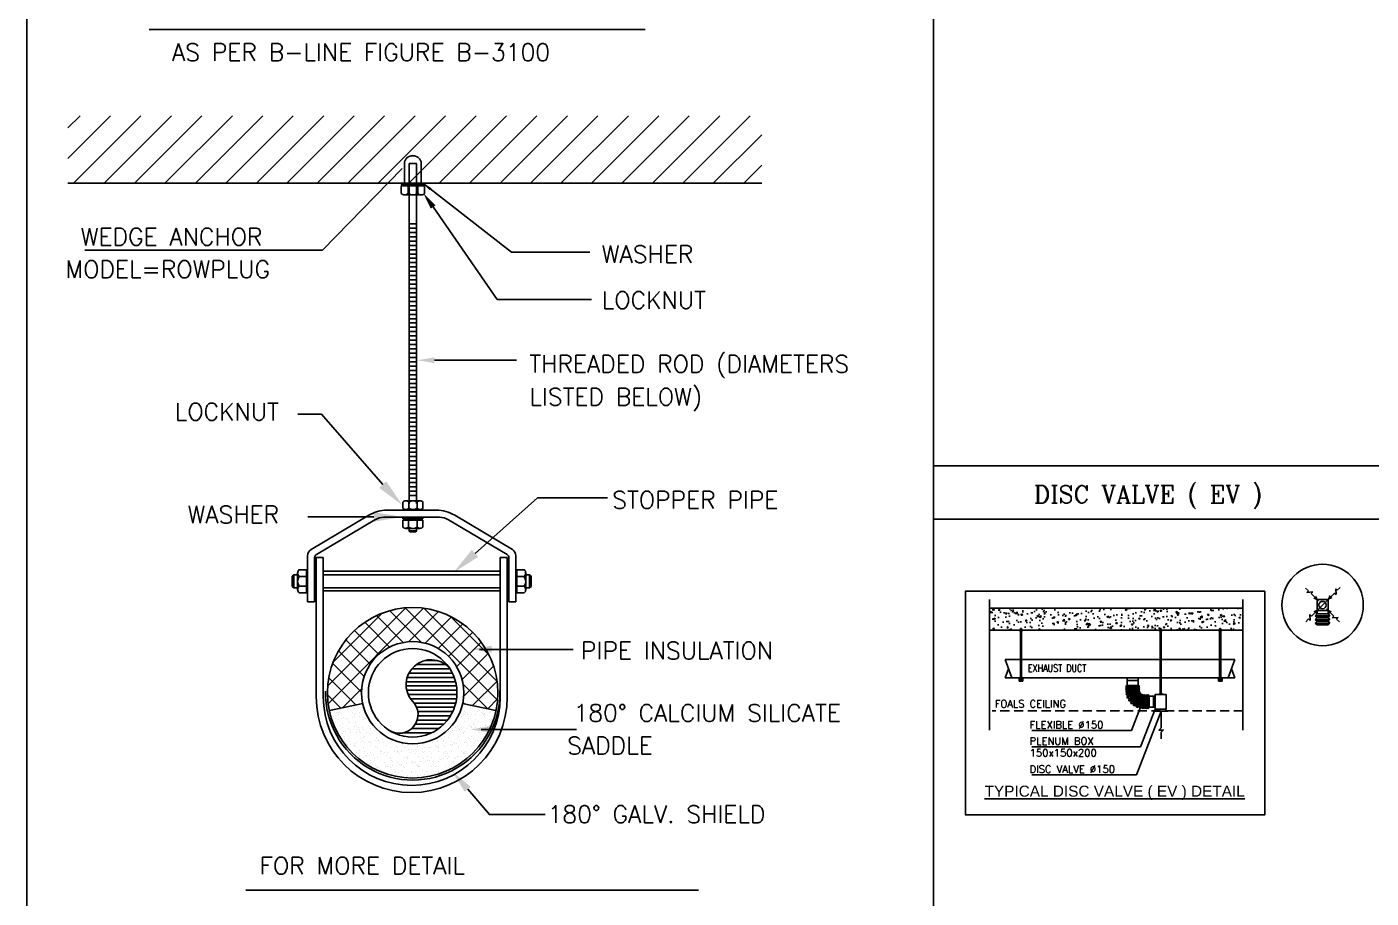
# Model space of a CAD drawing. Extents: x 462150 to 593348, y 35809 to 85242.
# Drawn here: x 493900 to 512247, y 53715 to 65598 of the extents above; entities that cross this region are included whole.
import ezdxf

# ---------------------------------------------------------------- set-up
doc = ezdxf.new("R2010")
doc.units = 0
doc.header["$LTSCALE"] = 500
doc.header["$MEASUREMENT"] = 0
doc.linetypes.add('HIDDEN', pattern=[0.375, 0.25, -0.125])
for name, color, linetype in [('1', 7, 'Continuous'), ('A-CEIL-FIXT', 7, 'Continuous'), ('AC-CHW-L', 7, 'Continuous'), ('AC-EDUCT', 3, 'Continuous'), ('AC-HOCK-UP', 9, 'Continuous'), ('AC-SEC', 7, 'Continuous'), ('AC-SECTION', 7, 'Continuous'), ('AC-TEXT', 7, 'Continuous'), ('AC-TEXT-L', 1, 'Continuous'), ('KHALED', 2, 'Continuous'), ('L', 7, 'Continuous'), ('M-DIFF', 2, 'Continuous'), ('MH-FLX', 2, 'Continuous'), ('MH-RARR', 2, 'Continuous'), ('MH-SUPORT', 1, 'Continuous'), ('MLEROY80', 2, 'Continuous'), ('MNUTS', 2, 'Continuous'), ('PIP', 7, 'Continuous'), ('PL-W-TEXT', 7, 'Continuous'), ('Text', 50, 'Continuous')]:
    doc.layers.add(name, color=color, linetype=linetype)
doc.styles.add('ARIAL', font='arial.ttf', dxfattribs={"width": 0.8})
doc.styles.add('FF-LOOP', font='romanc.shx', dxfattribs={"height": 2})
doc.styles.add('ROMANC', font='romans.shx', dxfattribs={"width": 0.65, "height": 200})
doc.styles.add('ROMANS', font='romans.shx', dxfattribs={"width": 0.8, "height": 100})

# ---------------------------------------------------------------- blocks, each defined once
blk = doc.blocks.new('M-arr07')
at = {"layer": 'MH-RARR'}
blk.add_lwpolyline([(0, 0), (-2, 0), (-3.5, 0), (-4, 0.5), (-4, -0.5), (-4.5, 0), (-6, 0)], dxfattribs=at)
blk = doc.blocks.new('NUT')
at = {"layer": 'MNUTS'}
for p, q in [((-270, 0), (270, 0)), ((270, 0), (270, -194)), ((-270, 0), (-270, -194)), ((-225, -220), (-270, -194)), ((-225, -220), (225, -220)), ((-135, 0), (-135, -194)), ((135, 0), (135, -194)), ((225, -220), (270, -194))]:
    blk.add_line(p, q, dxfattribs=at)
for centre, radius, start, end in [((-202, -107), 110, 236.18895, 307.43304), ((0, 209), 425, 251.46077, 288.51142), ((202, -107), 110, 232.56696, 303.81105)]:
    blk.add_arc(centre, radius, start, end, dxfattribs=at)
blk = doc.blocks.new('EV1-D')
at = {"layer": 'M-DIFF', "linetype": 'ByBlock', "ltscale": 0.6}
for p, q in [((-31, 221), (30, 274)), ((0, 221), (-31, 221)), ((0, 328), (0, 274)), ((30, 274), (0, 274)), ((0, 221), (0, 78)), ((-338, 0), (-284, 0)), ((-284, 30), (-284, 0)), ((-231, -31), (-284, 30)), ((-231, 0), (-88, 0)), ((215, 0), (73, 0)), ((215, 31), (269, -30)), ((215, 0), (215, 31)), ((269, -30), (269, 0)), ((323, 0), (269, 0)), ((-231, 0), (-231, -31)), ((0, -218), (0, -76)), ((31, -218), (-30, -272)), ((-30, -272), (0, -272)), ((0, -218), (31, -218)), ((0, -326), (0, -272))]:
    blk.add_line(p, q, dxfattribs=at)
for points in [[(-88, 0, 0, 60, 0), (-163, 0, 60, 60, 0)], [(0, 78, 0, 60, 0), (0, 153, 60, 60, 0)], [(73, 0, 0, 60, 0), (148, 0, 60, 60, 0)], [(0, -76, 0, 60, 0), (0, -151, 60, 60, 0)]]:
    blk.add_lwpolyline(points, format="xyseb", dxfattribs=at)
blk.add_circle((0, 0), 50, dxfattribs=at)

msp = doc.modelspace()

# ---------------------------------------------------------------- hatches: boundary and pattern name
at = {"layer": 'AC-SEC'}
h = msp.add_hatch(dxfattribs=at)
h.set_pattern_fill('AR-CONC', color=256, scale=30, style=0)
h.set_pattern_definition([(50, (611246.98, 91787.38), (215.17805, -18.82564), [22.5, -247.5]), (355, (611246.98, 91787.38), (-41.6254, 225.65764), [18, -198]), (100.4514, (611264.9, 91785.82), (173.5528, 206.83186), [19.12206, -210.34263]), (46.1842, (611246.98, 91847.38), (320.1723, -49.6557), [33.75, -371.25]), (96.6356, (611273.66, 91843.25), (280.3988, 292.2354), [28.6831, -315.5139]), (351.1842, (611246.98, 91847.4), (280.3986, 292.2356), [27, -297]), (21, (611276.98, 91832.38), (179.07212, -120.78567), [22.5, -247.5]), (326, (611276.98, 91832.38), (72.9946, 217.545), [18, -198]), (71.4514, (611291.9, 91822.32), (252.0668, 96.75915), [19.12206, -210.34263]), (37.5, (611246.98, 91787.384), (3.647957, 99.868156), [0, -195.6, 0, -201, 0, -198.75]), (7.5, (611246.98, 91787.38), (78.92086, 118.32351), [0, -114.6, 0, -191.1, 0, -75.75]), (327.5, (611180.08, 91787.384), (160.14673, -6.76646), [0, -75, 0, -234, 0, -310.5]), (317.5, (611150.08, 91787.38), (174.95585, 30.0315), [0, -97.5, 0, -155.4, 0, -220.5])])
h.paths.add_polyline_path([(510498.3, 57668.2), (507036.7, 57668.2), (507036.7, 57368.2), (507461.3, 57368.2), (507461.3, 57386.2, -1), (507476.3, 57386.2), (507476.3, 57368.2), (507483.8, 57368.2), (510179.7, 57368.2), (510179.7, 57386.2, -1), (510194.7, 57386.2), (510194.7, 57368.2), (510202.2, 57368.2), (510498.3, 57368.2)])

# ---------------------------------------------------------------- linework, layer by layer
for p, q in [((494459.8, 64220.4), (494625.4, 64386)), ((494459.8, 63804.7), (495041.1, 64386)), ((494537.2, 63466.3), (495456.9, 64386)), ((494953, 63466.3), (495872.7, 64386)), ((495368.8, 63466.3), (496288.5, 64386)), ((495784.5, 63466.3), (496704.3, 64386)), ((496200.3, 63466.3), (497120, 64386)), ((496616.1, 63466.3), (497535.8, 64386)), ((497031.9, 63466.3), (497951.6, 64386)), ((497447.7, 63466.3), (498367.4, 64386)), ((497863.4, 63466.3), (498783.1, 64386)), ((498279.2, 63466.3), (499198.9, 64386)), ((498695, 63466.3), (499614.7, 64386)), ((499110.8, 63466.3), (500030.5, 64386)), ((499526.5, 63466.3), (500446.3, 64386)), ((499942.3, 63466.3), (500862, 64386)), ((500358.1, 63466.3), (501277.8, 64386)), ((500773.9, 63466.3), (501693.6, 64386)), ((501189.7, 63466.3), (502109.4, 64386)), ((501605.4, 63466.3), (502525.2, 64386)), ((502021.2, 63466.3), (502940.9, 64386)), ((502437, 63466.3), (503356.7, 64386)), ((502852.8, 63466.3), (503772.5, 64386)), ((503268.6, 63466.3), (503930, 64127.7)), ((503684.3, 63466.3), (503930, 63711.9)), ((499116.5, 62912), (499219.8, 62912)), ((499116.5, 62853.2), (499219.8, 62853.2)), ((499116.5, 62794.4), (499219.8, 62794.4)), ((499116.5, 62735.6), (499219.8, 62735.6)), ((499116.5, 62676.8), (499219.8, 62676.8)), ((499116.5, 62618), (499219.8, 62618)), ((499116.5, 62559.2), (499219.8, 62559.2)), ((499116.5, 62500.4), (499219.8, 62500.4)), ((499116.5, 62441.6), (499219.8, 62441.6)), ((499116.5, 62382.8), (499219.8, 62382.8)), ((499116.5, 62324), (499219.8, 62324)), ((499116.5, 62265.2), (499219.8, 62265.2)), ((499116.5, 62206.4), (499219.8, 62206.4)), ((499116.5, 62147.6), (499219.8, 62147.6)), ((499116.5, 62088.8), (499219.8, 62088.8)), ((499116.5, 62030), (499219.8, 62030)), ((499116.5, 61971.2), (499219.8, 61971.2)), ((499116.5, 61912.4), (499219.8, 61912.4)), ((499116.5, 61853.6), (499219.8, 61853.6)), ((499116.5, 61794.8), (499219.8, 61794.8)), ((499116.5, 61736), (499219.8, 61736)), ((499116.5, 61677.2), (499219.8, 61677.2)), ((499116.5, 61618.4), (499219.8, 61618.4)), ((499116.5, 61559.6), (499219.8, 61559.6)), ((499116.5, 61500.8), (499219.8, 61500.8)), ((499116.5, 61442), (499219.8, 61442)), ((499116.5, 61383.2), (499219.8, 61383.2)), ((499116.5, 61324.4), (499219.8, 61324.4)), ((499116.5, 61265.6), (499219.8, 61265.6)), ((499116.5, 61206.8), (499219.8, 61206.8)), ((499116.5, 61148), (499219.8, 61148)), ((499116.5, 61089.2), (499219.8, 61089.2)), ((499116.5, 61030.4), (499219.8, 61030.4)), ((499116.5, 60971.6), (499219.8, 60971.6)), ((499116.5, 60912.8), (499219.8, 60912.8)), ((499116.5, 60854), (499219.8, 60854)), ((499116.5, 60795.2), (499219.8, 60795.2)), ((499116.5, 60736.4), (499219.8, 60736.4)), ((499116.5, 60677.6), (499219.8, 60677.6)), ((499116.5, 60618.8), (499219.8, 60618.8)), ((499116.5, 60560), (499219.8, 60560)), ((499116.5, 60501.2), (499219.8, 60501.2)), ((499116.5, 60442.4), (499219.8, 60442.4)), ((499116.5, 60383.6), (499219.8, 60383.6)), ((499116.5, 60324.8), (499219.8, 60324.8)), ((499116.5, 60266), (499219.8, 60266)), ((499116.5, 60207.2), (499219.8, 60207.2)), ((499116.5, 60148.4), (499219.8, 60148.4)), ((499116.5, 60089.6), (499219.8, 60089.6)), ((499116.5, 60030.8), (499219.8, 60030.8)), ((499116.5, 59972), (499219.8, 59972)), ((499116.5, 59913.2), (499219.8, 59913.2)), ((499116.5, 59854.4), (499219.8, 59854.4)), ((499116.5, 59795.6), (499219.8, 59795.6)), ((499116.5, 59736.8), (499219.8, 59736.8)), ((499116.5, 59678), (499219.8, 59678)), ((499116.5, 59619.2), (499219.8, 59619.2)), ((499116.5, 59560.4), (499219.8, 59560.4)), ((499116.5, 59501.6), (499219.8, 59501.6)), ((532792.6, 59612.2), (506272.1, 59612.2)), ((506272.1, 59612.2), (506272.1, 36008.8)), ((499116.5, 59442.8), (499219.8, 59442.8)), ((499116.5, 59384), (499219.8, 59384)), ((499116.5, 59325.2), (499219.8, 59325.2)), ((499116.5, 59266.4), (499219.8, 59266.4)), ((499116.5, 59207.6), (499219.8, 59207.6)), ((532792.6, 58884.7), (506272.1, 58884.7)), ((498006.5, 56609.5), (499071.7, 57674.7)), ((498012.4, 56365.9), (499315.3, 57668.8)), ((499285, 57203.1), (498852.5, 57635.6)), ((500323.6, 56414), (499063.5, 57674)), ((499106.9, 57211), (499519.3, 57623.3)), ((500317.9, 56669.1), (499318.7, 57668.3)), ((498079.9, 56932.3), (498748.9, 57601.3)), ((498850.7, 57138.4), (498511.8, 57477.4)), ((499037.1, 57201.5), (498670.6, 57568)), ((499337.3, 57191.9), (499695.9, 57550.4)), ((499514.6, 57119.7), (499850.3, 57455.4)), ((500209.8, 57026.7), (499676.2, 57560.2)), ((498702.2, 57037.5), (498373, 57366.6)), ((499656.1, 57011.7), (499984.9, 57340.5)), ((498503.8, 56737), (498153.1, 57087.6)), ((498585.9, 56904.3), (498253.3, 57236.9)), ((499765.4, 56871.6), (500100.5, 57206.7)), ((498467.8, 56523.4), (498074.2, 56917.1)), ((499212, 56899.5), (499617.5, 56899.5)), ((499336.6, 56957.6), (499493, 56957.6)), ((499839.3, 56696), (500196.4, 57053.1)), ((499861.4, 56468.6), (500270.3, 56877.6)), ((498390.8, 56351), (498021, 56720.8)), ((499090, 56725.1), (499732.6, 56725.1)), ((499113.5, 56783.2), (499707.6, 56783.2)), ((499151.5, 56841.4), (499674.9, 56841.4)), ((498208.1, 56312.2), (498470.3, 56574.3)), ((499076.2, 56608.8), (499762.8, 56608.8)), ((499077.9, 56667), (499750.8, 56667)), ((499084.5, 56550.7), (499769, 56550.7)), ((500190.3, 56297.8), (499852.7, 56635.4)), ((499983.9, 56341.7), (500317.1, 56674.9)), ((498185.1, 56307.3), (498003, 56489.3)), ((498421.7, 56330.2), (498421.7, 56330.2)), ((499103.7, 56492.6), (499769.5, 56492.6)), ((499136.1, 56434.4), (499764.5, 56434.4)), ((499185.1, 56376.3), (499753.7, 56376.3)), ((499873.4, 56365.2), (499851.1, 56387.5)), ((499953.1, 56327.8), (499953.1, 56327.8)), ((499959.8, 56333), (499959.8, 56333)), ((500189.6, 56297.9), (500325.1, 56433.4)), ((498109.7, 56167.7), (498109.7, 56167.7)), ((498122.1, 56240.3), (498122.1, 56240.3)), ((498149.7, 56252.2), (498149.7, 56252.2)), ((498151.4, 56157.9), (498151.4, 56157.9)), ((498151.8, 56221.3), (498151.8, 56221.3)), ((498162.7, 56240.3), (498162.7, 56240.3)), ((498188.1, 56162.7), (498188.1, 56162.7)), ((498200.7, 56237.5), (498200.7, 56237.5)), ((498224.1, 56184.1), (498224.1, 56184.1)), ((498245.5, 56170.3), (498245.5, 56170.3)), ((498258.9, 56153.1), (498258.9, 56153.1)), ((498285.8, 56302.7), (498285.8, 56302.7)), ((498290.2, 56166.8), (498290.2, 56166.8)), ((498341.4, 56182.9), (498341.4, 56182.9)), ((498341.8, 56240.7), (498341.8, 56240.7)), ((498361.8, 56314.2), (498361.8, 56314.2)), ((498371.6, 56221.7), (498371.6, 56221.7)), ((498374.8, 56302.2), (498374.8, 56302.2)), ((498378.1, 56187.7), (498378.1, 56187.7)), ((498385.4, 56239.8), (498385.4, 56239.8)), ((498435.4, 56195.3), (498435.4, 56195.3)), ((498436.2, 56246), (498436.2, 56246)), ((498476.4, 56309.6), (498476.4, 56309.6)), ((498478.7, 56153.5), (498478.7, 56153.5)), ((498480.8, 56173.7), (498480.8, 56173.7)), ((498506.4, 56181.6), (498506.4, 56181.6)), ((498519.4, 56169.7), (498519.4, 56169.7)), ((498531.3, 56207.9), (498531.3, 56207.9)), ((499219, 56318.2), (499736.8, 56318.2)), ((499227.5, 56143.8), (499641.9, 56143.8)), ((499235.6, 56260), (499713.2, 56260)), ((499238.3, 56201.9), (499682.1, 56201.9)), ((499797.1, 56155.9), (499797.1, 56155.9)), ((499830, 56196.2), (499830, 56196.2)), ((499856.2, 56226.2), (499856.2, 56226.2)), ((499868, 56262.5), (499868, 56262.5)), ((499869.3, 56214.3), (499869.3, 56214.3)), ((499879.9, 56243.5), (499879.9, 56243.5)), ((499909.7, 56224.5), (499909.7, 56224.5)), ((499925.9, 56208.8), (499925.9, 56208.8)), ((499930.6, 56158.1), (499930.6, 56158.1)), ((499957.5, 56191.9), (499957.5, 56191.9)), ((499962.6, 56213.7), (499962.6, 56213.7)), ((500016.8, 56156.3), (500016.8, 56156.3)), ((500020, 56221.2), (500020, 56221.2)), ((500052.7, 56264.9), (500052.7, 56264.9)), ((500068.4, 56288.2), (500068.4, 56288.2)), ((500081.4, 56276.2), (500081.4, 56276.2)), ((500099.7, 56243.9), (500099.7, 56243.9)), ((500115.8, 56233.8), (500115.8, 56233.8)), ((500129.4, 56224.9), (500129.4, 56224.9)), ((500142.8, 56220), (500142.8, 56220)), ((500148.1, 56198.7), (500148.1, 56198.7)), ((500152.5, 56238.7), (500152.5, 56238.7)), ((500209.9, 56246.2), (500209.9, 56246.2)), ((500213, 56155.6), (500213, 56155.6)), ((500226, 56143.7), (500226, 56143.7)), ((500233.2, 56264), (500233.2, 56264)), ((500236.6, 56156.7), (500236.6, 56156.7)), ((498114.2, 56031.7), (498114.2, 56031.7)), ((498156.6, 55989.6), (498156.6, 55989.6)), ((498179.1, 56063.6), (498179.1, 56063.6)), ((498205.1, 56101.5), (498205.1, 56101.5)), ((498208.8, 56044.7), (498208.8, 56044.7)), ((498209.6, 55965.5), (498209.6, 55965.5)), ((498216.5, 55983.8), (498216.5, 55983.8)), ((498253.2, 55988.6), (498253.2, 55988.6)), ((498294.3, 56119.7), (498294.3, 56119.7)), ((498294.7, 56030.8), (498294.7, 56030.8)), ((498307.3, 56107.8), (498307.3, 56107.8)), ((498310.6, 55996.2), (498310.6, 55996.2)), ((498315.9, 55976.4), (498315.9, 55976.4)), ((498368.7, 56051.5), (498368.7, 56051.5)), ((498389.8, 56103.9), (498389.8, 56103.9)), ((498394.3, 55967.9), (498394.3, 55967.9)), ((498398.8, 56064), (498398.8, 56064)), ((498406.4, 56008.8), (498406.4, 56008.8)), ((498428.5, 56045), (498428.5, 56045)), ((498439, 55987.2), (498439, 55987.2)), ((498443.1, 56013.6), (498443.1, 56013.6)), ((498452, 55975.3), (498452, 55975.3)), ((498485.3, 56037.7), (498485.3, 56037.7)), ((498500.5, 56021.2), (498500.5, 56021.2)), ((498535.7, 55976.8), (498535.7, 55976.8)), ((498570.3, 56103), (498570.3, 56103)), ((498574.8, 55967), (498574.8, 55967)), ((498580.8, 56113.5), (498580.8, 56113.5)), ((498596.3, 56033.8), (498596.3, 56033.8)), ((498618.5, 56064.4), (498618.5, 56064.4)), ((498633.1, 56038.6), (498633.1, 56038.6)), ((498648.3, 56045.4), (498648.3, 56045.4)), ((498906.7, 55969.4), (498925.5, 55969.4)), ((499039.7, 55969.4), (499424, 55969.4)), ((499152.7, 56027.5), (499521.8, 56027.5)), ((499201.3, 56085.6), (499590.2, 56085.6)), ((499634.3, 55978.8), (499634.3, 55978.8)), ((499647.8, 55989.5), (499647.8, 55989.5)), ((499686.3, 55983.7), (499686.3, 55983.7)), ((499705.1, 55997.1), (499705.1, 55997.1)), ((499717.2, 56066.4), (499717.2, 56066.4)), ((499747, 56047.4), (499747, 56047.4)), ((499781.5, 56056.8), (499781.5, 56056.8)), ((499788.8, 56031.8), (499788.8, 56031.8)), ((499801, 56009.7), (499801, 56009.7)), ((499801.8, 56019.9), (499801.8, 56019.9)), ((499837.7, 56014.5), (499837.7, 56014.5)), ((499854.1, 55979.2), (499854.1, 55979.2)), ((499863.1, 55963.6), (499863.1, 55963.6)), ((499872.5, 56126.6), (499872.5, 56126.6)), ((499876.9, 55990.6), (499876.9, 55990.6)), ((499895.1, 56022.1), (499895.1, 56022.1)), ((499936.9, 56066.8), (499936.9, 56066.8)), ((499962, 56055.9), (499962, 56055.9)), ((499966.7, 56047.8), (499966.7, 56047.8)), ((499990.9, 56034.7), (499990.9, 56034.7)), ((500000.9, 56093.7), (500000.9, 56093.7)), ((500013.9, 56081.8), (500013.9, 56081.8)), ((500027.6, 56039.5), (500027.6, 56039.5)), ((500057.2, 56128.9), (500057.2, 56128.9)), ((500061.6, 55993), (500061.6, 55993)), ((500073.8, 55979.6), (500073.8, 55979.6)), ((500075.3, 56025.5), (500075.3, 56025.5)), ((500085, 56047.1), (500085, 56047.1)), ((500145.5, 55961.2), (500145.5, 55961.2)), ((500152.6, 56062.8), (500152.6, 56062.8)), ((500156.7, 56067.2), (500156.7, 56067.2)), ((500180.8, 56059.7), (500180.8, 56059.7)), ((500186.4, 56048.2), (500186.4, 56048.2)), ((500217.6, 56064.5), (500217.6, 56064.5)), ((500237.7, 56128.1), (500237.7, 56128.1)), ((498226.8, 55925.3), (498226.8, 55925.3)), ((498236, 55886.9), (498236, 55886.9)), ((498239.8, 55913.3), (498239.8, 55913.3)), ((498265.8, 55868), (498265.8, 55868)), ((498281.5, 55809.6), (498281.5, 55809.6)), ((498299.1, 55894.9), (498299.1, 55894.9)), ((498301.2, 55857.1), (498301.2, 55857.1)), ((498318.3, 55814.5), (498318.3, 55814.5)), ((498371.5, 55792.7), (498371.5, 55792.7)), ((498372.9, 55799.7), (498372.9, 55799.7)), ((498375.6, 55822), (498375.6, 55822)), ((498384.5, 55780.8), (498384.5, 55780.8)), ((498398.7, 55831.9), (498398.7, 55831.9)), ((498455.8, 55887.3), (498455.8, 55887.3)), ((498471.5, 55834.7), (498471.5, 55834.7)), ((498485.5, 55868.4), (498485.5, 55868.4)), ((498489.7, 55901.7), (498489.7, 55901.7)), ((498508.2, 55839.5), (498508.2, 55839.5)), ((498513.3, 55919), (498513.3, 55919)), ((498565.6, 55847), (498565.6, 55847)), ((498579.2, 55831.1), (498579.2, 55831.1)), ((498583.6, 55854.7), (498583.6, 55854.7)), ((498592.7, 55800.1), (498592.7, 55800.1)), ((498596.6, 55842.7), (498596.6, 55842.7)), ((498658, 55786.5), (498658, 55786.5)), ((498661.4, 55859.7), (498661.4, 55859.7)), ((498674.4, 55904.1), (498674.4, 55904.1)), ((498675.5, 55887.7), (498675.5, 55887.7)), ((498698.1, 55864.5), (498698.1, 55864.5)), ((498705.3, 55868.8), (498705.3, 55868.8)), ((498755.5, 55872), (498755.5, 55872)), ((498769.8, 55837.9), (498769.8, 55837.9)), ((498795.7, 55916.6), (498795.7, 55916.6)), ((498808.7, 55904.7), (498808.7, 55904.7)), ((498812.4, 55800.5), (498812.4, 55800.5)), ((498851.3, 55884.7), (498851.3, 55884.7)), ((498870.1, 55848.4), (498870.1, 55848.4)), ((498940.3, 55784.1), (498940.3, 55784.1)), ((498954.5, 55840.3), (498954.5, 55840.3)), ((499032.1, 55800.9), (499032.1, 55800.9)), ((499226.8, 55777.8), (499226.8, 55777.8)), ((499234.6, 55776.5), (499234.6, 55776.5)), ((499251.9, 55801.3), (499251.9, 55801.3)), ((499438.9, 55839.8), (499438.9, 55839.8)), ((499471.6, 55801.7), (499471.6, 55801.7)), ((499486.2, 55785.6), (499486.2, 55785.6)), ((499510.3, 55848.6), (499510.3, 55848.6)), ((499522.9, 55790.4), (499522.9, 55790.4)), ((499554.4, 55889.3), (499554.4, 55889.3)), ((499580.3, 55797.9), (499580.3, 55797.9)), ((499584.2, 55870.4), (499584.2, 55870.4)), ((499589.6, 55957.9), (499589.6, 55957.9)), ((499601.2, 55918.5), (499601.2, 55918.5)), ((499605.7, 55782.5), (499605.7, 55782.5)), ((499651, 55901.7), (499651, 55901.7)), ((499676.1, 55810.6), (499676.1, 55810.6)), ((499690.8, 55847.8), (499690.8, 55847.8)), ((499691.3, 55802.1), (499691.3, 55802.1)), ((499712.8, 55815.4), (499712.8, 55815.4)), ((499721.3, 55837.3), (499721.3, 55837.3)), ((499734.3, 55825.4), (499734.3, 55825.4)), ((499770.2, 55822.9), (499770.2, 55822.9)), ((499774.2, 55889.7), (499774.2, 55889.7)), ((499785.9, 55920.8), (499785.9, 55920.8)), ((499790.4, 55784.8), (499790.4, 55784.8)), ((499803.9, 55870.8), (499803.9, 55870.8)), ((499866, 55835.6), (499866, 55835.6)), ((499881.3, 55854.7), (499881.3, 55854.7)), ((499902.8, 55840.4), (499902.8, 55840.4)), ((499911.1, 55802.5), (499911.1, 55802.5)), ((499933.4, 55899.3), (499933.4, 55899.3)), ((499946.4, 55887.3), (499946.4, 55887.3)), ((499960.1, 55847.9), (499960.1, 55847.9)), ((499966.4, 55919.9), (499966.4, 55919.9)), ((499970.9, 55784), (499970.9, 55784)), ((499993.9, 55890.1), (499993.9, 55890.1)), ((500007.8, 55831.1), (500007.8, 55831.1)), ((500023.7, 55871.2), (500023.7, 55871.2)), ((500056, 55860.6), (500056, 55860.6)), ((500066, 55857), (500066, 55857)), ((500092.7, 55865.4), (500092.7, 55865.4)), ((500157, 55926.8), (500157, 55926.8)), ((500158.5, 55949.3), (500158.5, 55949.3)), ((498303.6, 55758.9), (498303.6, 55758.9)), ((498403.2, 55696), (498403.2, 55696)), ((498429.9, 55623), (498429.9, 55623)), ((498440.7, 55647.9), (498440.7, 55647.9)), ((498445.9, 55724.6), (498445.9, 55724.6)), ((498494.1, 55765.8), (498494.1, 55765.8)), ((498498.6, 55629.8), (498498.6, 55629.8)), ((498512.8, 55710.6), (498512.8, 55710.6)), ((498516.1, 55660.2), (498516.1, 55660.2)), ((498529.1, 55648.3), (498529.1, 55648.3)), ((498536.5, 55660.5), (498536.5, 55660.5)), ((498542.5, 55691.7), (498542.5, 55691.7)), ((498573.2, 55665.4), (498573.2, 55665.4)), ((498583.7, 55695.1), (498583.7, 55695.1)), ((498630.6, 55672.9), (498630.6, 55672.9)), ((498649.6, 55623.4), (498649.6, 55623.4)), ((498678.8, 55768.1), (498678.8, 55768.1)), ((498683.3, 55632.2), (498683.3, 55632.2)), ((498726.5, 55685.5), (498726.5, 55685.5)), ((498728.2, 55722.1), (498728.2, 55722.1)), ((498732.5, 55711), (498732.5, 55711)), ((498741.2, 55710.2), (498741.2, 55710.2)), ((498762.3, 55692.1), (498762.3, 55692.1)), ((498763.2, 55690.4), (498763.2, 55690.4)), ((498774.3, 55702), (498774.3, 55702)), ((498802.6, 55654), (498802.6, 55654)), ((498820.5, 55697.9), (498820.5, 55697.9)), ((498859.3, 55767.3), (498859.3, 55767.3)), ((498863.8, 55631.3), (498863.8, 55631.3)), ((498869.4, 55623.8), (498869.4, 55623.8)), ((498916.4, 55710.5), (498916.4, 55710.5)), ((498952.2, 55711.4), (498952.2, 55711.4)), ((498953.1, 55715.4), (498953.1, 55715.4)), ((498953.3, 55772.1), (498953.3, 55772.1)), ((498958.9, 55704.3), (498958.9, 55704.3)), ((498982, 55692.5), (498982, 55692.5)), ((499010.5, 55722.9), (499010.5, 55722.9)), ((499014.7, 55715.9), (499014.7, 55715.9)), ((499049.9, 55774.1), (499049.9, 55774.1)), ((499054.4, 55638.2), (499054.4, 55638.2)), ((499084.9, 55651.5), (499084.9, 55651.5)), ((499089.1, 55624.2), (499089.1, 55624.2)), ((499097.9, 55639.6), (499097.9, 55639.6)), ((499106.3, 55735.5), (499106.3, 55735.5)), ((499139.4, 55703.5), (499139.4, 55703.5)), ((499143, 55740.4), (499143, 55740.4)), ((499172, 55711.8), (499172, 55711.8)), ((499200.4, 55747.9), (499200.4, 55747.9)), ((499201.7, 55692.9), (499201.7, 55692.9)), ((499239.1, 55640.5), (499239.1, 55640.5)), ((499296.2, 55760.5), (499296.2, 55760.5)), ((499297, 55713.5), (499297, 55713.5)), ((499308.8, 55624.6), (499308.8, 55624.6)), ((499310, 55701.6), (499310, 55701.6)), ((499330, 55710.3), (499330, 55710.3)), ((499333, 55765.4), (499333, 55765.4)), ((499371.4, 55645.3), (499371.4, 55645.3)), ((499390.3, 55772.9), (499390.3, 55772.9)), ((499391.7, 55712.2), (499391.7, 55712.2)), ((499415.1, 55775.6), (499415.1, 55775.6)), ((499419.6, 55639.7), (499419.6, 55639.7)), ((499421.5, 55693.3), (499421.5, 55693.3)), ((499455.4, 55598.8), (499455.4, 55598.8)), ((499509.2, 55775.4), (499509.2, 55775.4)), ((499514.7, 55712.7), (499514.7, 55712.7)), ((499522.2, 55763.5), (499522.2, 55763.5)), ((499528.6, 55625), (499528.6, 55625)), ((499551.2, 55611.4), (499551.2, 55611.4)), ((499583.5, 55707.2), (499583.5, 55707.2)), ((499588, 55616.3), (499588, 55616.3)), ((499610.1, 55646.5), (499610.1, 55646.5)), ((499611.4, 55712.6), (499611.4, 55712.6)), ((499641.2, 55693.7), (499641.2, 55693.7)), ((499645.3, 55623.8), (499645.3, 55623.8)), ((499653.8, 55642.9), (499653.8, 55642.9)), ((499666.8, 55631), (499666.8, 55631)), ((499695.2, 55711.8), (499695.2, 55711.8)), ((499741.2, 55636.4), (499741.2, 55636.4)), ((499748.3, 55625.4), (499748.3, 55625.4)), ((499777.9, 55641.3), (499777.9, 55641.3)), ((499794.8, 55648.9), (499794.8, 55648.9)), ((499795.7, 55769.2), (499795.7, 55769.2)), ((499831.2, 55713), (499831.2, 55713)), ((499835.3, 55648.8), (499835.3, 55648.8)), ((499860.9, 55694.1), (499860.9, 55694.1)), ((499865.9, 55704.8), (499865.9, 55704.8)), ((499878.9, 55692.9), (499878.9, 55692.9)), ((499885.8, 55718.7), (499885.8, 55718.7)), ((499931.1, 55661.4), (499931.1, 55661.4)), ((498569.8, 55533.9), (498569.8, 55533.9)), ((498588.1, 55559.2), (498588.1, 55559.2)), ((498590.5, 55592), (498590.5, 55592)), ((498599.5, 55515), (498599.5, 55515)), ((498638.3, 55491.2), (498638.3, 55491.2)), ((498660.7, 55527.7), (498660.7, 55527.7)), ((498673.7, 55515.8), (498673.7, 55515.8)), ((498687.7, 55496.2), (498687.7, 55496.2)), ((498695.7, 55498.8), (498695.7, 55498.8)), ((498735.1, 55459.5), (498735.1, 55459.5)), ((498778.7, 55566), (498778.7, 55566)), ((498783.1, 55430.1), (498783.1, 55430.1)), ((498789.5, 55534.3), (498789.5, 55534.3)), ((498791.5, 55511.4), (498791.5, 55511.4)), ((498819.2, 55515.4), (498819.2, 55515.4)), ((498828.2, 55516.2), (498828.2, 55516.2)), ((498868.2, 55495.4), (498868.2, 55495.4)), ((498872.8, 55589.6), (498872.8, 55589.6)), ((498885.6, 55523.8), (498885.6, 55523.8)), ((498885.8, 55577.7), (498885.8, 55577.7)), ((498926.4, 55447.1), (498926.4, 55447.1)), ((498947.2, 55521.4), (498947.2, 55521.4)), ((498963.4, 55568.4), (498963.4, 55568.4)), ((498967.8, 55432.4), (498967.8, 55432.4)), ((498981.4, 55536.4), (498981.4, 55536.4)), ((499009.2, 55534.7), (499009.2, 55534.7)), ((499017.4, 55457.1), (499017.4, 55457.1)), ((499018.2, 55541.2), (499018.2, 55541.2)), ((499030.4, 55445.2), (499030.4, 55445.2)), ((499039, 55515.8), (499039, 55515.8)), ((499058.8, 55502.2), (499058.8, 55502.2)), ((499075.5, 55548.8), (499075.5, 55548.8)), ((499143.9, 55567.5), (499143.9, 55567.5)), ((499146.1, 55447.5), (499146.1, 55447.5)), ((499148.3, 55431.6), (499148.3, 55431.6)), ((499159.3, 55583.4), (499159.3, 55583.4)), ((499171.4, 55561.4), (499171.4, 55561.4)), ((499208.1, 55566.3), (499208.1, 55566.3)), ((499229, 55535.1), (499229, 55535.1)), ((499229.6, 55519), (499229.6, 55519)), ((499242.6, 55507.1), (499242.6, 55507.1)), ((499243.5, 55504.6), (499243.5, 55504.6)), ((499258.7, 55516.2), (499258.7, 55516.2)), ((499265.5, 55573.8), (499265.5, 55573.8)), ((499303.9, 55450.9), (499303.9, 55450.9)), ((499334.5, 55574.4), (499334.5, 55574.4)), ((499338.9, 55438.4), (499338.9, 55438.4)), ((499361.3, 55586.4), (499361.3, 55586.4)), ((499365.8, 55447.9), (499365.8, 55447.9)), ((499398, 55591.3), (499398, 55591.3)), ((499424, 55503.7), (499424, 55503.7)), ((499426.4, 55412.3), (499426.4, 55412.3)), ((499441.7, 55581), (499441.7, 55581)), ((499448.7, 55535.5), (499448.7, 55535.5)), ((499454.7, 55569), (499454.7, 55569)), ((499463.1, 55417.1), (499463.1, 55417.1)), ((499478.4, 55516.6), (499478.4, 55516.6)), ((499516.1, 55512.8), (499516.1, 55512.8)), ((499519.2, 55576.7), (499519.2, 55576.7)), ((499520.4, 55424.7), (499520.4, 55424.7)), ((499523.6, 55440.8), (499523.6, 55440.8)), ((499585.6, 55448.3), (499585.6, 55448.3)), ((499586.3, 55448.4), (499586.3, 55448.4)), ((499614.6, 55510.6), (499614.6, 55510.6)), ((499668.4, 55535.9), (499668.4, 55535.9)), ((499698.2, 55517), (499698.2, 55517)), ((499699.7, 55575.9), (499699.7, 55575.9)), ((499728.2, 55574.7), (499728.2, 55574.7)), ((499046.5, 55362.3), (499046.5, 55362.3)), ((499063.2, 55366.3), (499063.2, 55366.3)), ((499066.2, 55358), (499066.2, 55358)), ((499083.2, 55367.1), (499083.2, 55367.1)), ((499091.8, 55388.9), (499091.8, 55388.9)), ((499140.6, 55374.7), (499140.6, 55374.7)), ((499236.4, 55387.3), (499236.4, 55387.3)), ((499247.9, 55368.6), (499247.9, 55368.6)), ((499273.2, 55392.1), (499273.2, 55392.1)), ((499330.5, 55399.7), (499330.5, 55399.7)), ((499374.2, 55386.5), (499374.2, 55386.5)), ((499387.2, 55374.6), (499387.2, 55374.6))]:
    msp.add_line(p, q)
at = {"layer": '1'}
msp.add_line((494459.8, 63466.3), (503930, 63466.3), dxfattribs=at)
for points in [[(499412.3, 63119.2), (499476.1, 63164.7), (499307.7, 63333.5)], [(499396.9, 63370), (499420.7, 63401.1), (499315.5, 63457.1)], [(499462.3, 61012.2), (499462.3, 61090.6), (499227.1, 61051.4)], [(500243.8, 57063.6), (500243.8, 57157.7), (499961.5, 57110.6)], [(500243.4, 55968.2), (500243.4, 56062.3), (499961.2, 56015.2)]]:
    msp.add_solid(points, dxfattribs=at)
at = {"layer": 'A-CEIL-FIXT'}
msp.add_line((511509.5, 57637.7), (511659.5, 57787.7), dxfattribs=at)
at = {"layer": 'AC-CHW-L'}
for p, q in [((499054.6, 63757.9), (499054.6, 63466.4)), ((499116.5, 63735.6), (499116.5, 59095.4)), ((499116.5, 63735.6), (499219.8, 63735.6)), ((499140.5, 63837.5), (499196.5, 63837.5)), ((499219.8, 63735.6), (499219.8, 59095.4)), ((499279.1, 63757.9), (499279.1, 63466.4)), ((499010.1, 63459), (499010.1, 63452.8)), ((499010.1, 63459), (499328, 63459)), ((499010.1, 63452.8), (499328, 63452.8)), ((499010.1, 63326.7), (499010.1, 63428.8)), ((499010.1, 63428.8), (499328, 63428.8)), ((499283.4, 63307.6), (499054.7, 63307.6)), ((499102.8, 63327.9), (499102.8, 63428.8)), ((499116.5, 63466.4), (499116.5, 59095.4)), ((499219.8, 63466.4), (499219.8, 59095.4)), ((499235.3, 63326.7), (499235.3, 63428.8)), ((499328, 63459), (499328, 63452.8)), ((499328, 63428.8), (499328, 63326.7)), ((499031.2, 59032.9), (499031.2, 59117.8)), ((499069.8, 59134.2), (499267.4, 59134.2)), ((499111.3, 59117.8), (499111.3, 59032.9)), ((499225.8, 59116.8), (499225.8, 59033.9)), ((499305.9, 59117.8), (499305.9, 59032.9)), ((497777.9, 58468.6), (498566.5, 58937.6)), ((498773.5, 58908.9), (499531.5, 58908.9)), ((498813.3, 59005.5), (499491.7, 59005.5)), ((499030.2, 58899.8), (499030.2, 58890.4)), ((499304.9, 58899.8), (499030.2, 58899.8)), ((499267.4, 59016.4), (499069.8, 59016.4)), ((499069.8, 59016.4), (499267.4, 59016.4)), ((499116.5, 59016.9), (499116.5, 59005.5)), ((499219.8, 59016.9), (499219.8, 59005.5)), ((499304.9, 58899.8), (499304.9, 58890.4)), ((500527.1, 58468.6), (499738.6, 58937.6)), ((497850.9, 58399.7), (498650.1, 58875)), ((499304.9, 58890.4), (499030.2, 58890.4)), ((499030.2, 58871.2), (499030.2, 58775.1)), ((499304.9, 58871.2), (499030.2, 58871.2)), ((499068.8, 58758.6), (499266.4, 58758.6)), ((499110.3, 58775.1), (499110.3, 58871.2)), ((499116.5, 58765.4), (499116.5, 58722.6)), ((499219.8, 58722.6), (499116.5, 58722.6)), ((499116.5, 58722.6), (499128, 58710.2)), ((499219.8, 58722.6), (499208.3, 58710.2)), ((499219.8, 58765.4), (499219.8, 58722.6)), ((499224.8, 58776.1), (499224.8, 58871.2)), ((499304.9, 58775.1), (499304.9, 58871.2)), ((500454.1, 58399.7), (499654.9, 58875)), ((499208.3, 58710.2), (499128, 58710.2)), ((497730.7, 57758.3), (497730.7, 58385.6)), ((497827.3, 57758.3), (497827.3, 58358.1)), ((497848.5, 58359.4), (497945.1, 58359.4)), ((497848.5, 56459), (497848.5, 58359.4)), ((497945.1, 56459), (497945.1, 58359.4)), ((500456.5, 58359.4), (500359.9, 58359.4)), ((500359.9, 56457.3), (500359.9, 58359.4)), ((500456.5, 56457.3), (500456.5, 58359.4)), ((500477.7, 57758.3), (500477.7, 58358.1)), ((500574.3, 57758.3), (500574.3, 58385.6)), ((497614.6, 58194.9), (497716.7, 58194.9)), ((497716.7, 58194.9), (497716.7, 57877)), ((497945.1, 58172.7), (500358.7, 58172.7)), ((500587.1, 58194.9), (500587.1, 57877)), ((500689.2, 58194.9), (500587.1, 58194.9)), ((497542.3, 58125.6), (497520.8, 58105.7)), ((497520.8, 58105.7), (497520.8, 57966.2)), ((497595.5, 58125.6), (497542.3, 58125.6)), ((497542.3, 58125.6), (497542.3, 57946.3)), ((497595.5, 57921.6), (497595.5, 58150.3)), ((497615.7, 58102.2), (497716.7, 58102.2)), ((497716.7, 58125.6), (497726.9, 58125.6)), ((497829.1, 58125.6), (497846, 58125.6)), ((497945.1, 58125.6), (500358.7, 58125.6)), ((500461.1, 58125.6), (500478.1, 58125.6)), ((500576.9, 58125.6), (500587.1, 58125.6)), ((500688, 58102.2), (500587.1, 58102.2)), ((500708.2, 57921.6), (500708.2, 58150.3)), ((500708.2, 58125.6), (500761.4, 58125.6)), ((500761.4, 58125.6), (500761.4, 57946.3)), ((500761.4, 58125.6), (500783, 58105.7)), ((500783, 58105.7), (500783, 57966.2)), ((497542.3, 57946.3), (497520.8, 57966.2)), ((497595.5, 57946.3), (497542.3, 57946.3)), ((497614.6, 57969.7), (497716.7, 57969.7)), ((497716.7, 57877), (497614.6, 57877)), ((497716.7, 57946.3), (497726.9, 57946.3)), ((497829.1, 57946.3), (497846, 57946.3)), ((497945.1, 57946.3), (500358.7, 57946.3)), ((497945.1, 57905.1), (500358.7, 57905.1)), ((500461.1, 57946.3), (500478.1, 57946.3)), ((500576.9, 57946.3), (500587.1, 57946.3)), ((500689.2, 57969.7), (500587.1, 57969.7)), ((500587.1, 57877), (500689.2, 57877)), ((500708.2, 57946.3), (500761.4, 57946.3)), ((500761.4, 57946.3), (500783, 57966.2)), ((497730.7, 57758.3), (497827.3, 57758.3)), ((500574.3, 57758.3), (500477.7, 57758.3)), ((498483.1, 56370.7), (498028.2, 56273.9)), ((499847.7, 56370.7), (500302.6, 56273.9)), ((499916.4, 55199.8), (500216, 54854.6)), ((500974.5, 54854.6), (500209.4, 54854.6))]:
    msp.add_line(p, q, dxfattribs=at)
msp.add_circle((499165.4, 56515.8), 1162.7, dxfattribs=at)
for centre, radius, start, end in [((499166.8, 63726.2), 116.7, 15.76855, 164.23145), ((499055.9, 63372.2), 64.6, 224.79627, 316.63254), ((499169.9, 63429.2), 121.5, 236.4741, 302.5257), ((499282.2, 63372.2), 64.6, 223.36746, 315.20373), ((499070.8, 59078.5), 55.8, 43.36746, 135.20373), ((499167.8, 59029.2), 105, 56.4741, 122.5257), ((499266.3, 59078.5), 55.8, 44.79627, 136.63254), ((498813.3, 58522.6), 482.9, 90, 120.74492), ((498773.5, 58667.5), 241.5, 90, 120.74492), ((499070.8, 59072.2), 55.8, 224.79627, 316.63254), ((499167.8, 59121.4), 105, 237.4743, 303.5259), ((499266.3, 59072.2), 55.8, 223.36746, 315.20373), ((499491.7, 58522.6), 482.9, 59.25508, 90), ((499531.5, 58667.5), 241.5, 59.25508, 90), ((499069.8, 58814.4), 55.8, 224.79627, 316.63254), ((499166.8, 58863.6), 105, 237.4743, 303.5259), ((499265.3, 58814.4), 55.8, 223.36746, 315.20373), ((497827.3, 58385.6), 96.6, 120.74492, 180), ((497875.6, 58358.1), 48.3, 120.74492, 180), ((500429.4, 58358.1), 48.3, 0, 59.25508), ((500477.7, 58385.6), 96.6, 0, 59.25508), ((497660.1, 58149.1), 64.6, 134.79627, 226.63254), ((500643.7, 58149.1), 64.6, 313.36746, 45.20373), ((497717.1, 58035.1), 121.5, 146.4741, 212.5257), ((500586.7, 58035.1), 121.5, 327.4743, 33.5259), ((497660.1, 57922.8), 64.6, 133.36746, 225.20373), ((500643.7, 57922.8), 64.6, 314.79627, 46.63254), ((499414.8, 56627.6), 339.1, 42.63199, 220.92789), ((499152.5, 56459.4), 1304, 180, 0), ((499152.5, 56460.3), 1207.4, 180.06531, 359.85682), ((498982.6, 56219.2), 256.2, 236.31517, 46.64236)]:
    msp.add_arc(centre, radius, start, end, dxfattribs=at)
msp.add_solid([(499956.8, 55234.9), (499876, 55164.7), (499706, 55442.3)], dxfattribs=at)
at = {"layer": 'AC-EDUCT', "ltscale": 0.02}
for p, q in [((511509.5, 57637.7), (511509.5, 57787.7)), ((511659.5, 57787.7), (511509.5, 57787.7)), ((511509.5, 57591.4), (511509.5, 57637.7)), ((511659.5, 57637.7), (511509.5, 57637.7)), ((511659.5, 57637.7), (511659.5, 57787.7)), ((511659.5, 57591.4), (511659.5, 57637.7))]:
    msp.add_line(p, q, dxfattribs=at)
at = {"layer": 'AC-EDUCT'}
for p, q in [((510387.5, 56968.2), (507250.5, 56968.2)), ((507250.5, 56968.2), (507343.8, 56718.2)), ((510387.5, 56968.2), (510294.2, 56718.2)), ((507250.5, 56718.2), (507297.1, 56843.2)), ((510387.5, 56718.2), (507250.5, 56718.2)), ((510387.5, 56718.2), (510340.9, 56843.2)), ((508918.4, 56681.7), (509068.4, 56681.7)), ((509215.5, 56468.2), (509300.9, 56468.2)), ((509275.9, 56318.2), (509275.9, 56468.2)), ((509215.5, 56318.2), (509300.9, 56318.2)), ((509470.9, 56263.2), (509280.9, 56263.2)), ((509305.9, 56293.2), (509305.9, 56263.2)), ((509445.9, 56293.2), (509445.9, 56263.2))]:
    msp.add_line(p, q, dxfattribs=at)
msp.add_lwpolyline([(509450.9, 56493.2), (509300.9, 56493.2), (509300.9, 56293.2), (509450.9, 56293.2)], close=True, dxfattribs=at)
at = {"layer": 'AC-EDUCT', "ltscale": 0.02}
msp.add_circle((511584.5, 57712.7), 555, dxfattribs=at)
at = {"layer": 'AC-HOCK-UP', "ltscale": 0.02}
msp.add_lwpolyline([(510795.7, 57901.1), (506709.4, 57901.1), (506709.4, 54850.1), (510795.7, 54850.1)], close=True, dxfattribs=at)
at = {"layer": 'AC-SEC'}
for p, q in [((507036.7, 57789.2), (507036.7, 56005.2)), ((510498.3, 57668.2), (507036.7, 57668.2)), ((510498.3, 57789.2), (510498.3, 56005.2)), ((510498.3, 57368.2), (507036.7, 57368.2))]:
    msp.add_line(p, q, dxfattribs=at)
at = {"layer": 'AC-SEC', "linetype": 'HIDDEN'}
msp.add_line((510498.3, 56268.2), (507073.3, 56268.2), dxfattribs=at)
at = {"layer": 'AC-TEXT-L'}
for p, q in [((509099.3, 56318.9), (508974.4, 56000.7)), ((509383.5, 56265.2), (509042.6, 55396)), ((509300.9, 56293.2), (509099.1, 55778.8)), ((508974.4, 56000.7), (507617.1, 56000.7)), ((509099.1, 55778.8), (507617.1, 55778.8)), ((509042.6, 55396), (507617.1, 55396))]:
    msp.add_line(p, q, dxfattribs=at)
at = {"layer": 'KHALED', "color": 3}
for p, q in [((508918.4, 56616.4), (508918.4, 56718.2)), ((509068.4, 56616.4), (509068.4, 56718.2))]:
    msp.add_line(p, q, dxfattribs=at)
at = {"layer": 'KHALED'}
for p, q in [((508918.4, 56616.4), (508895.4, 56599.5)), ((509090.4, 56600.1), (508895.4, 56599.5)), ((508919, 56584.2), (508895.4, 56599.5)), ((508919, 56584.2), (508896, 56567.3)), ((509091, 56567.9), (508896, 56567.3)), ((508919.6, 56552), (508896, 56567.3)), ((508919.6, 56552), (508896.6, 56534.2)), ((509091.6, 56544.7), (508896.6, 56534.2)), ((508920.2, 56517.2), (508896.6, 56534.2)), ((509092.2, 56534.4), (508901, 56496.4)), ((508919.4, 56517.2), (508901, 56496.4)), ((509095.2, 56524.6), (508915.1, 56449.9)), ((508918.4, 56616.4), (509068.4, 56616.4)), ((508919, 56584.2), (509067.9, 56584.2)), ((508919, 56584.2), (509066.7, 56584.2)), ((508919.4, 56517.2), (509069.4, 56537.3)), ((508919.6, 56552), (509069.7, 56551.9)), ((508919.6, 56552), (509067.3, 56552)), ((509069.4, 56537.3), (508920.2, 56517.2)), ((508928.4, 56479.3), (509071.9, 56522.9)), ((509100.1, 56515.5), (508937.9, 56407.1)), ((509066.7, 56584.2), (509090.4, 56599.5)), ((509067.3, 56552), (509091, 56567.3)), ((509067.9, 56584.2), (509091, 56567.3)), ((509068.4, 56616.4), (509090.4, 56599.5)), ((509069.4, 56537.3), (509091.6, 56544.7)), ((509069.4, 56537.3), (509092.2, 56534.4)), ((509069.7, 56551.9), (509091.6, 56544.7)), ((509071.9, 56522.9), (509092.2, 56534.4)), ((509071.9, 56522.9), (509095.2, 56524.6)), ((509077.6, 56509.3), (509095.2, 56524.6)), ((509077.6, 56509.3), (509100.1, 56515.5)), ((509085.7, 56497.1), (509100.1, 56515.5)), ((508928.4, 56479.3), (508901, 56496.4)), ((508928.4, 56479.3), (508915.1, 56449.9)), ((508945.3, 56438.6), (508915.1, 56449.9)), ((508945.3, 56438.6), (508937.9, 56407.1)), ((508969.8, 56401.9), (508937.9, 56407.1)), ((509077.6, 56509.3), (508945.3, 56438.6)), ((509106.6, 56507.5), (508968.7, 56369.6)), ((508969.8, 56401.9), (508968.7, 56369.6)), ((509001, 56370.7), (508968.7, 56369.6)), ((508969.8, 56401.9), (509085.7, 56497.1)), ((509096.1, 56486.7), (509001, 56370.7)), ((509001, 56370.7), (509006.2, 56338.9)), ((509114.6, 56501), (509006.2, 56338.9)), ((509037.7, 56346.2), (509006.2, 56338.9)), ((509037.7, 56346.2), (509108.4, 56478.5)), ((509037.7, 56346.2), (509049, 56316)), ((509123.6, 56496.1), (509049, 56316)), ((509078.4, 56329.3), (509049, 56316)), ((509121.9, 56472.9), (509078.4, 56329.3)), ((509078.4, 56329.3), (509095.4, 56301.9)), ((509085.7, 56497.1), (509106.6, 56507.5)), ((509133.5, 56493.2), (509095.4, 56301.9)), ((509096.1, 56486.7), (509106.6, 56507.5)), ((509096.1, 56486.7), (509114.6, 56501)), ((509108.4, 56478.5), (509114.6, 56501)), ((509108.4, 56478.5), (509123.6, 56496.1)), ((509136.4, 56470.4), (509116.3, 56321.1)), ((509116.3, 56320.4), (509136.4, 56470.4)), ((509121.9, 56472.9), (509123.6, 56496.1)), ((509121.9, 56472.9), (509133.5, 56493.2)), ((509143.8, 56492.5), (509133.3, 56297.5)), ((509136.4, 56470.4), (509133.5, 56493.2)), ((509136.4, 56470.4), (509143.8, 56492.5)), ((509151, 56470.7), (509143.8, 56492.5)), ((509151.1, 56320.5), (509151, 56470.7)), ((509151.1, 56468.2), (509166.3, 56491.9)), ((509151.1, 56320.5), (509151.1, 56468.2)), ((509167, 56491.9), (509166.3, 56296.9)), ((509183.3, 56468.8), (509166.3, 56491.9)), ((509183.3, 56467.6), (509198.6, 56491.3)), ((509183.3, 56319.9), (509183.3, 56468.8)), ((509183.3, 56319.9), (509183.3, 56467.6)), ((509199.2, 56491.3), (509198.6, 56296.3)), ((509215.5, 56468.2), (509198.6, 56491.3)), ((509215.5, 56318.2), (509215.5, 56468.2)), ((509116.3, 56320.4), (509095.4, 56301.9)), ((509116.3, 56321.1), (509133.3, 56297.5)), ((509151.1, 56320.5), (509133.3, 56297.5)), ((509151.1, 56320.5), (509166.3, 56296.9)), ((509183.3, 56319.9), (509166.3, 56296.9)), ((509183.3, 56319.9), (509198.6, 56296.3)), ((509215.5, 56318.2), (509198.6, 56296.3))]:
    msp.add_line(p, q, dxfattribs=at)
at = {"layer": 'L'}
msp.add_line((502340.7, 65564.8), (495567.3, 65564.8), dxfattribs=at)
at = {"layer": 'MH-FLX'}
for p, q in [((511484.2, 57566.4), (511509.5, 57591.4)), ((511509.5, 57541.4), (511484.2, 57566.4)), ((511684.7, 57566.4), (511484.2, 57566.4)), ((511484.2, 57516.4), (511509.5, 57541.4)), ((511509.5, 57491.4), (511484.2, 57516.4)), ((511684.7, 57516.4), (511484.2, 57516.4)), ((511484.2, 57466.4), (511509.5, 57491.4)), ((511509.5, 57441.4), (511484.2, 57466.4)), ((511684.7, 57466.4), (511484.2, 57466.4)), ((511659.5, 57591.4), (511509.5, 57591.4)), ((511659.5, 57541.4), (511509.5, 57541.4)), ((511659.5, 57491.4), (511509.5, 57491.4)), ((511659.5, 57441.4), (511509.5, 57441.4)), ((511684.7, 57566.4), (511659.5, 57591.4)), ((511659.5, 57541.4), (511684.7, 57566.4)), ((511684.7, 57516.4), (511659.5, 57541.4)), ((511659.5, 57491.4), (511684.7, 57516.4)), ((511684.7, 57466.4), (511659.5, 57491.4)), ((511659.5, 57441.4), (511684.7, 57466.4))]:
    msp.add_line(p, q, dxfattribs=at)
at = {"layer": 'MH-SUPORT'}
for p, q in [((507461.3, 56726.3), (507461.3, 57386.2)), ((507476.3, 56726.3), (507476.3, 57386.2)), ((509367.8, 56504.3), (509367.8, 57386.2)), ((509382.8, 56504.3), (509382.8, 57386.2)), ((510179.7, 56726.3), (510179.7, 57386.2)), ((510194.7, 56726.3), (510194.7, 57386.2)), ((507445.5, 56718.2), (507495.5, 56718.2)), ((507445.5, 56718.2), (507445.5, 56675.2)), ((507445.5, 56707.1), (507495.5, 56707.1)), ((507456, 56726.3), (507481.7, 56726.3)), ((507457.1, 56726.3), (507456, 56725.2)), ((507456, 56718.2), (507456, 56726.3)), ((507456, 56699.1), (507456, 56707.1)), ((507456, 56700.1), (507457.1, 56699.1)), ((507456, 56699.1), (507481.7, 56699.1)), ((507460.8, 56724.1), (507458.1, 56726.3)), ((507460.8, 56701.2), (507458.1, 56699.1)), ((507463.5, 56726.3), (507460.8, 56724.1)), ((507460.8, 56718.2), (507460.8, 56726.3)), ((507460.8, 56699.1), (507460.8, 56707.1)), ((507463.5, 56699.1), (507460.8, 56701.2)), ((507463.5, 56747.7), (507461.3, 56749.4)), ((507461.3, 56685.7), (507461.3, 56699.1)), ((507463.1, 56697.3), (507474.6, 56697.3)), ((507463.5, 56747.7), (507474.2, 56747.7)), ((507463.5, 56726.3), (507463.5, 56747.7)), ((507464, 56694.6), (507473.7, 56694.6)), ((507476.3, 56749.4), (507474.2, 56747.7)), ((507474.2, 56726.3), (507474.2, 56747.7)), ((507476.9, 56724.1), (507474.2, 56726.3)), ((507476.9, 56701.2), (507474.2, 56699.1)), ((507476.3, 56685.7), (507476.3, 56699.1)), ((507479.6, 56726.3), (507476.9, 56724.1)), ((507476.9, 56718.2), (507476.9, 56726.3)), ((507476.9, 56699.1), (507476.9, 56707.1)), ((507479.6, 56699.1), (507476.9, 56701.2)), ((507481.7, 56725.2), (507480.6, 56726.3)), ((507480.6, 56699.1), (507481.7, 56700.1)), ((507481.7, 56718.2), (507481.7, 56726.3)), ((507481.7, 56699.1), (507481.7, 56707.1)), ((507495.5, 56718.2), (507495.5, 56675.2)), ((510163.8, 56718.2), (510213.8, 56718.2)), ((510163.8, 56718.2), (510163.8, 56675.2)), ((510163.8, 56707.1), (510213.8, 56707.1)), ((510174.3, 56726.3), (510200, 56726.3)), ((510175.4, 56726.3), (510174.3, 56725.2)), ((510174.3, 56718.2), (510174.3, 56726.3)), ((510174.3, 56699.1), (510174.3, 56707.1)), ((510174.3, 56700.1), (510175.4, 56699.1)), ((510174.3, 56699.1), (510200, 56699.1)), ((510179.2, 56724.1), (510176.5, 56726.3)), ((510179.2, 56701.2), (510176.5, 56699.1)), ((510181.8, 56726.3), (510179.2, 56724.1)), ((510179.2, 56718.2), (510179.2, 56726.3)), ((510179.2, 56699.1), (510179.2, 56707.1)), ((510181.8, 56699.1), (510179.2, 56701.2)), ((510181.8, 56747.7), (510179.7, 56749.4)), ((510179.7, 56685.7), (510179.7, 56699.1)), ((510181.4, 56697.3), (510193, 56697.3)), ((510181.8, 56747.7), (510192.5, 56747.7)), ((510181.8, 56726.3), (510181.8, 56747.7)), ((510182.4, 56694.6), (510192, 56694.6)), ((510194.7, 56749.4), (510192.5, 56747.7)), ((510192.5, 56726.3), (510192.5, 56747.7)), ((510195.2, 56724.1), (510192.5, 56726.3)), ((510195.2, 56701.2), (510192.5, 56699.1)), ((510194.7, 56685.7), (510194.7, 56699.1)), ((510197.9, 56726.3), (510195.2, 56724.1)), ((510195.2, 56718.2), (510195.2, 56726.3)), ((510195.2, 56699.1), (510195.2, 56707.1)), ((510197.9, 56699.1), (510195.2, 56701.2)), ((510200, 56725.2), (510199, 56726.3)), ((510199, 56699.1), (510200, 56700.1)), ((510200, 56718.2), (510200, 56726.3)), ((510200, 56699.1), (510200, 56707.1)), ((510213.8, 56718.2), (510213.8, 56675.2)), ((507445.5, 56675.2), (507495.5, 56675.2)), ((507464, 56683), (507461.3, 56685.7)), ((507463.1, 56691.9), (507474.6, 56691.9)), ((507463.1, 56686.6), (507474.6, 56686.6)), ((507464, 56689.2), (507473.7, 56689.2)), ((507464, 56683), (507473.7, 56683)), ((507473.7, 56683), (507476.3, 56685.7)), ((510163.8, 56675.2), (510213.8, 56675.2)), ((510182.4, 56683), (510179.7, 56685.7)), ((510181.4, 56691.9), (510193, 56691.9)), ((510181.4, 56686.6), (510193, 56686.6)), ((510182.4, 56689.2), (510192, 56689.2)), ((510182.4, 56683), (510192, 56683)), ((510192, 56683), (510194.7, 56685.7)), ((509357.8, 56504.3), (509394.3, 56504.3)), ((509357.8, 56504.3), (509357.8, 56493.2)), ((509394.3, 56504.3), (509394.3, 56493.2))]:
    msp.add_line(p, q, dxfattribs=at)
for centre in [(507468.8, 57386.2), (509375.3, 57386.2), (510187.2, 57386.2)]:
    msp.add_arc(centre, 7.5, 0, 180, dxfattribs=at)
at = {"layer": 'MLEROY80'}
msp.add_lwpolyline([(493899.8, 66699.1), (506272.1, 66699.1), (506272.1, 44927.8), (493899.8, 44927.8)], close=True, dxfattribs=at)
at = {"layer": 'PIP'}
for p, q in [((499315.5, 63457.1), (500514.7, 62524.9)), ((499444.2, 63141.9), (500320.6, 61879.1)), ((500514.7, 62524.9), (501584.7, 62524.9)), ((500320.6, 61879.1), (501604.6, 61879.1)), ((499462.3, 61051.4), (500583.7, 61051.4)), ((497919, 60316.1), (497596.8, 60316.1)), ((498756.1, 59356.1), (497919, 60316.1)), ((500016.6, 58417.2), (500869.9, 59175.2)), ((500869.9, 59175.2), (501825.1, 59175.2)), ((498634.8, 58914.6), (497734.1, 58914.6)), ((500076.8, 57107.3), (501357.6, 57107.3)), ((500101.3, 56016.4), (501403, 56016.4))]:
    msp.add_line(p, q, dxfattribs=at)
for radius in [697.6, 604.6]:
    msp.add_circle((499165.4, 56515.8), radius, dxfattribs=at)
msp.add_arc((499165.4, 56515.8), 1190.6, 179.01305, 1.24258, dxfattribs=at)
for points in [[(498803.3, 59401.3), (498709, 59310.9), (499027.4, 59073.1)], [(498634.8, 58979.9), (498634.8, 58849.2), (499026.8, 58914.6)], [(500060, 58368.4), (499973.2, 58466), (499723.6, 58156.8)]]:
    msp.add_solid(points, dxfattribs=at)
at = {"layer": 'Text'}
msp.add_line((496889.6, 53822.1), (503067.8, 53822.1), dxfattribs=at)
msp.add_lwpolyline([(499022, 63665.1), (497932.5, 62552.2), (494688.7, 62552.2)], dxfattribs=at)

# ---------------------------------------------------------------- block references
at = {"xscale": 60, "yscale": 60, "zscale": 60, "rotation": 90}
msp.add_blockref('M-arr07', (509381, 56248), dxfattribs=at)
at = {"layer": 'M-DIFF', "xscale": -1, "rotation": 44.9999999995494}
msp.add_blockref('EV1-D', (511584.5, 57712.7), dxfattribs=at)
at = {"layer": 'MH-SUPORT', "xscale": 0.05555555550381541, "yscale": 0.05555555550381541, "zscale": 0.05555555550381541}
for p in [(507468.8, 57368.2), (509375.3, 57368.2), (510187.2, 57368.2)]:
    msp.add_blockref('NUT', p, dxfattribs=at)

# ---------------------------------------------------------------- texts
at = {"layer": 'AC-SECTION', "ltscale": 0.02, "style": 'ARIAL'}
msp.add_text('%%uTYPICAL DISC VALVE ( EV ) DETAIL', height=150, dxfattribs=at).set_placement((506971.2, 55098.8))
at = {"layer": 'AC-TEXT', "style": 'ROMANS', "width": 0.8}
msp.add_text('EXHAUST DUCT', height=100, dxfattribs=at).set_placement((507560.5, 56802.5))
at = {"layer": 'AC-TEXT', "style": 'ROMANS'}
for s, p in [('FOALS CEILING', (507110, 56315.8)), ('FLEXIBLE %%c150', (507585.7, 56029.5)), ('PLENUM BOX', (507585.7, 55807.6)), ('150x150x200', (507585.7, 55647.7)), ('DISC VALVE %%c150', (507585.7, 55424.8))]:
    msp.add_text(s, height=100, dxfattribs=at).set_placement(p)
at = {"layer": 'PL-W-TEXT', "style": 'FF-LOOP'}
msp.add_text('DISC VALVE ( EV )', height=238.14, dxfattribs=at).set_placement((507644.6, 59102.8, 0))
at = {"layer": 'Text', "style": 'ROMANC'}
for s, p in [('AS PER B-LINE FIGURE B-3100', (495880.2, 65135.1)), ('WEDGE ANCHOR', (494635.7, 62617.7)), ('WASHER', (501746.5, 62381)), ('MODEL=ROWPLUG', (494427.4, 62174.5)), ('LOCKNUT', (501746.5, 61753.6)), ('THREADED ROD (DIAMETERS ', (500758.3, 60883.8)), ('LISTED BELOW)', (500758.3, 60434.7)), ('LOCKNUT', (495919, 60231.5)), ('STOPPER PIPE', (501889.1, 59029)), ('WASHER', (496093.6, 58828.7)), ('PIPE INSULATION', (501463.3, 56973.4)), ('180%%d CALCIUM SILICATE ', (501361.4, 56122.4)), (' SADDLE', (501112.2, 55677.8)), ('180%%d GALV. SHIELD', (501006.8, 54741.6)), ('FOR MORE DETAIL ', (497077.2, 54039.4))]:
    msp.add_text(s, height=235.2, dxfattribs=at).set_placement(p)

doc.saveas('drawing.dxf')
